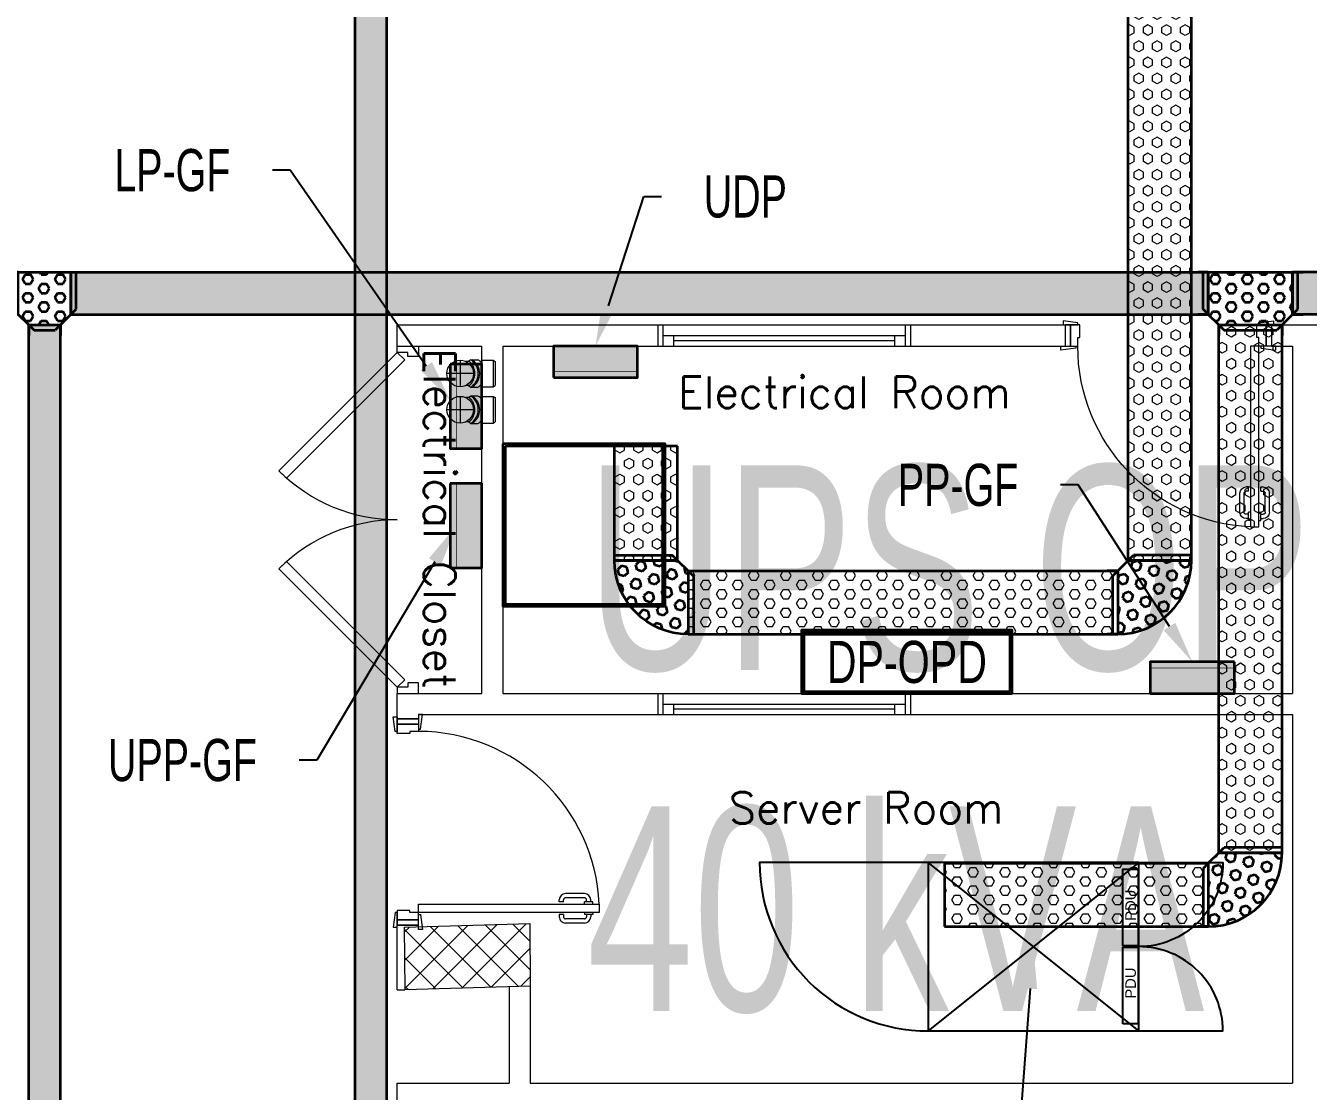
# Model space of a CAD drawing. Header units: inches. Extents: x -501855 to 57169, y -29325 to 19878.
# Drawn here: x 17833 to 23925, y -6387 to -1326 of the extents above; entities that cross this region are included whole.
import ezdxf
from ezdxf import colors
from ezdxf.entities.mleader import LeaderData, LeaderLine
from ezdxf.enums import TextEntityAlignment as Align
from ezdxf.math import Vec2, Vec3

# ---------------------------------------------------------------- set-up
doc = ezdxf.new("R2018")
doc.units = ezdxf.units.IN
doc.header["$LTSCALE"] = 25
doc.header["$MEASUREMENT"] = 0
doc.linetypes.add('DASHDOT', pattern=[25.4, 12.7, -6.35, 0, -6.35])
doc.layers.get('0').update_dxf_attribs({"color": 8})
for name, color, linetype, lineweight in [('00-Ground Floor$0$72_EGR_BASE_TEXT', 252, 'Continuous', 5), ('00-Ground Floor$0$Aluminum', 251, 'Continuous', 5), ('00-Ground Floor$0$C-HYDR-CTCH', 251, 'Continuous', 5), ('00-Ground Floor$0$Dual Power', 11, 'Continuous', 5), ('00-Ground Floor$0$FIXEDFUR$0$KCA_TXITEM', 3, 'Continuous', 5), ('00-Ground Floor$0$FURNITURES$0$KCA_FURLSE', 251, 'Continuous', 5), ('00-Ground Floor$0$Hatch', 254, 'Continuous', 5), ('00-Ground Floor$0$IFS IT RACK 1000x800mm', 210, 'Continuous', 5), ('00-Ground Floor$0$M-DR-SS', 30, 'Continuous', 5), ('00-Ground Floor$0$Walls', 251, 'Continuous', 5), ('00-Ground Floor$0$Wooden Joinery', 251, 'Continuous', 5), ('E-CABL-TRAY', 10, 'Continuous', 35), ('E-LITE-CLNG-CNDT', 6, 'DASHDOT', 35), ('E-POWR-PANL', 10, 'Continuous', 35), ('E-POWR-TEXT', 6, 'Continuous', 25), ('T-CABL-TRAY', 60, 'Continuous', 35)]:
    doc.layers.add(name, color=color, linetype=linetype, lineweight=lineweight)
for name, color, linetype in [('Dual Power', 11, 'Continuous'), ('FIXEDFUR$0$KCA_TXITEM', 3, 'Continuous'), ('FURNITURES$0$KCA_FURLSE', 251, 'Continuous'), ('IFS IT RACK 1000x800mm', 210, 'Continuous')]:
    doc.layers.add(name, color=color, linetype=linetype)
doc.styles.add('00-Ground Floor$0$FIXEDFUR$0$K-SANSERIF', font='sanss___.ttf')
doc.styles.add('00-Ground Floor$0$SIMPLEX', font='SIMPLEX.shx', dxfattribs={"height": 150})
doc.styles.add('DC_Arial', font='arial.ttf', dxfattribs={"width": 0.7})
doc.styles.add('DC_Elc_Romans', font='elc_romans.shx', dxfattribs={"width": 0.7})
doc.styles.add('FIXEDFUR$0$K-SANSERIF', font='sanss___.ttf')
doc.styles.get("Standard").update_dxf_attribs({"font": 'arial.ttf'})
pattern_1 = [(180, (-14565, -2e-10), (6e-13, -43.99409), [25.4, -50.8]), (300, (-14565, -2e-10), (38.1, 21.99705), [25.4, -50.8]), (240, (-14590.4, -2e-10), (38.1, -21.99705), [25.4, -50.8])]
pattern_2 = [(270, (-3e-11, -5e-24), (43.994, -9e-14), [25.4, -50.8]), (30, (-3e-11, -5e-24), (-21.997, 38.1), [25.4, -50.8]), (330, (-3e-11, -25.4), (21.997, 38.1), [25.4, -50.8])]

# ---------------------------------------------------------------- blocks, each defined once
blk = doc.blocks.new('00-Ground Floor$0$A$C72370EFE')
at = {"layer": '00-Ground Floor$0$Wooden Joinery'}
for p, q in [((-0.01, -0.04), (-0.02, -0.04)), ((-0.01, -0.06), (-0.02, -0.06)), ((-0.01, -0.03), (-0.01, -0.07)), ((0, -0.03), (-0.01, -0.03)), ((0.04, -0.03), (0.05, -0.03)), ((0.05, -0.03), (0.05, -0.07)), ((0.05, -0.04), (0.06, -0.04)), ((0.05, -0.06), (0.06, -0.06)), ((-0.05, -0.07), (-0.05, -0.16)), ((-0.03, -0.07), (-0.03, -0.16)), ((0, -0.07), (-0.01, -0.07)), ((0.04, -0.07), (0.05, -0.07)), ((0.07, -0.07), (0.07, -0.16)), ((0.09, -0.07), (0.09, -0.16)), ((-0.01, -0.17), (-0.02, -0.17)), ((-0.01, -0.17), (-0.01, -0.19)), ((0.05, -0.17), (0.06, -0.17)), ((0.05, -0.17), (0.05, -0.19)), ((-0.01, -0.19), (-0.02, -0.19)), ((0.05, -0.19), (0.06, -0.19))]:
    blk.add_line(p, q, dxfattribs=at)
for centre, radius, start, end in [((-0.02, -0.07), 0.03, 90, 180), ((-0.02, -0.07), 0.01, 90, 180), ((0.06, -0.07), 0.03, 0, 90), ((0.06, -0.07), 0.01, 0, 90), ((-0.02, -0.16), 0.03, 180, 270), ((-0.02, -0.16), 0.01, 180, 270), ((0.06, -0.16), 0.01, 270, 0), ((0.06, -0.16), 0.03, 270, 0)]:
    blk.add_arc(centre, radius, start, end, dxfattribs=at)
blk = doc.blocks.new('00-Ground Floor$0$A$C5DAD61B4')
at = {"layer": '00-Ground Floor$0$Wooden Joinery'}
for points in [[(80, 959.1), (80, 969.1), (10, 979.1), (10, 959.1)], [(940, 959.1), (940, 969.1), (1010, 979.1), (1010, 959.1)], [(70, 859.1), (70, 849.1), (0, 839.1), (0, 859.1)], [(120, 859.1), (120, 0), (80, 0), (80, 859.1)], [(950, 859.1), (950, 849.1), (1020, 839.1), (1020, 859.1)]]:
    blk.add_lwpolyline(points, close=True, dxfattribs=at)
for points in [[(45, 859.1), (45, 959.1), (20, 959.1), (20, 859.1), (45, 859.1)], [(45, 859.1), (80, 859.1), (80, 899.1), (90, 899.1), (90, 959.1), (45, 959.1), (45, 859.1)], [(975, 859.1), (940, 859.1), (940, 899.1), (930, 899.1), (930, 959.1), (975, 959.1), (975, 859.1)], [(975, 859.1), (975, 959.1), (1000, 959.1), (1000, 859.1), (975, 859.1)]]:
    blk.add_lwpolyline(points, dxfattribs=at)
blk.add_arc((80, 859.1), 860, 272.66603, 0, dxfattribs=at)
at = {"layer": '00-Ground Floor$0$Wooden Joinery', "xscale": 999.9999999998854, "yscale": 999.9999999998854, "zscale": 999.9999999998854, "rotation": 180}
blk.add_blockref('00-Ground Floor$0$A$C72370EFE', (120, 0), dxfattribs=at)
blk = doc.blocks.new('*U167')
at = {"layer": '00-Ground Floor$0$Wooden Joinery'}
for points in [[(627.5, 526.8), (65.4, -35.4), (30, 0), (592.1, 562.1)], [(1022.5, 526.8), (1584.6, -35.4), (1620, 0), (1057.9, 562.1)], [(30, 0), (0, 0), (0, -100), (50, -100), (50, -50), (30, -50), (30, 0)], [(1620, 0), (1650, 0), (1650, -100), (1600, -100), (1600, -50), (1620, -50), (1620, 0)]]:
    blk.add_lwpolyline(points, close=True, dxfattribs=at)
for centre, start, end in [((30, 0), 0, 45), ((1620, 0), 135, 180)]:
    blk.add_arc(centre, 795, start, end, dxfattribs=at)
blk = doc.blocks.new('00-Ground Floor$0$4S')
at = {"color": 0}
for p, q in [((-51, 61), (-61, 55)), ((0, 61), (-51, 61)), ((0, -61), (0, 61)), ((-51, -61), (-61, -55)), ((0, -61), (-51, -61))]:
    blk.add_line(p, q, dxfattribs=at)
at = {"color": 10}
for p, q in [((-51, -61), (-51, 61)), ((-61, -55), (-61, 55))]:
    blk.add_line(p, q, dxfattribs=at)
blk = doc.blocks.new('00-Ground Floor$0$2E-45-110-T1')
for p, q in [((-48, 62.6), (-81.4, 62.6)), ((-99.2, 55), (-91.4, 55)), ((-42.3, 55), (-26.4, 55)), ((-99.2, -55), (-91.4, -55)), ((-42.3, -55), (-26.4, -55)), ((-48, -62.6), (-81.3, -62.6))]:
    blk.add_line(p, q)
at = {"color": 10}
for p, q in [((0, -61), (0, 61)), ((-61, 0), (61, 0))]:
    blk.add_line(p, q, dxfattribs=at)
blk.add_circle((0, 0), 61)
for centre, start, end in [((-42, 0), 122.15905, 140.74584), ((-15.4, 0), 122.15905, 237.84243), ((-8.7, 0), 122.13771, 237.86377), ((-87.3, 0), 48.08461, 57.86229), ((7.1, 0), 131.91539, 228.08579), ((-42, 0), 219.25416, 237.84243), ((-87.3, 0), 302.13623, 311.91421)]:
    blk.add_arc(centre, 73.9, start, end)
blk.add_blockref('00-Ground Floor$0$4S', (-99.2, 0))
blk = doc.blocks.new('00-Ground Floor$0$A$C37be4daf')
at = {"layer": '00-Ground Floor$0$Aluminum'}
for p, q in [((1416, 598.2), (216, 598.2)), ((241, 498.2), (241, 598.2)), ((291, 548.2), (291, 598.2)), ((291, 573.2), (1341, 573.2)), ((1341, 548.2), (1341, 598.2)), ((1391, 498.2), (1391, 598.2)), ((1416, 498.2), (216, 498.2)), ((1391, 548.2), (241, 548.2))]:
    blk.add_line(p, q, dxfattribs=at)
at = {"layer": '00-Ground Floor$0$Walls'}
for p, q in [((216, 498.2), (216, 598.2)), ((1416, 498.2), (1416, 598.2))]:
    blk.add_line(p, q, dxfattribs=at)
blk = doc.blocks.new('00-Ground Floor$0$IT RACK 1000x800 mm')
at = {"layer": '00-Ground Floor$0$Dual Power', "color": 8}
for points in [[(719020.2, 122155.5), (719383.9, 122155.5), (719383.9, 122082.8), (719020.2, 122082.8)], [(719390.1, 122155.5), (719753.8, 122155.5), (719753.8, 122082.8), (719390.1, 122082.8)]]:
    blk.add_lwpolyline(points, close=True, dxfattribs=at)
at = {"layer": '00-Ground Floor$0$FURNITURES$0$KCA_FURLSE', "color": 6, "linetype": 'ByBlock'}
for points in [[(719786.6, 123080.4), (719786.6, 123880.4, 0.415947), (718986.6, 123080.4, 0.926405)], [(718986.6, 122080.4), (718986.6, 121680.4, 0.415947), (719386.6, 122080.4, 0.926405)], [(719786.6, 122080.4), (719786.6, 121680.4, -0.415947), (719386.6, 122080.4, -0.926405)]]:
    blk.add_lwpolyline(points, format="xyb", dxfattribs=at)
blk.add_lwpolyline([(719786.6, 123080.4), (718986.6, 123080.4), (718986.6, 122080.4), (719786.6, 122080.4)], close=True, dxfattribs=at)
at = {"layer": '00-Ground Floor$0$FURNITURES$0$KCA_FURLSE', "color": 8, "linetype": 'ByBlock'}
for points in [[(718986.6, 122080.4), (719786.6, 123080.4)], [(719786.6, 122080.4), (718986.6, 123080.4)]]:
    blk.add_lwpolyline(points, dxfattribs=at)
at = {"layer": '00-Ground Floor$0$FIXEDFUR$0$KCA_TXITEM', "color": 8, "char_height": 50, "width": 3697.741, "attachment_point": 1, "style": '00-Ground Floor$0$FIXEDFUR$0$K-SANSERIF'}
for insert in [(717364.7, 122143.7), (717734.5, 122143.7)]:
    blk.add_mtext('\\pxqc;PDU', dxfattribs=dict(at, insert=insert))
blk = doc.blocks.new('00-Ground Floor')
at = {"layer": '00-Ground Floor$0$Hatch'}
h = blk.add_hatch(dxfattribs=at)
h.set_pattern_fill('ANSI37', color=256, scale=30)
h.set_pattern_definition([(45, (-1981.42, -13099.68), (-67.35192, 67.35192), []), (135, (-1981.42, -13099.68), (-67.35192, -67.35192), [])])
h.paths.add_polyline_path([(48971.2, 8818.2), (48367.3, 8810.1), (48371.2, 8521.7), (48975.1, 8529.8)])
h.paths.add_polyline_path([(41810.5, 8810.5), (41227, 8805), (41207, 8513.7), (41790.5, 8519.1)])
h.paths.add_polyline_path([(27433.5, 8803.1), (26834.4, 8799), (26828.7, 8506), (27427.8, 8510)])
h.paths.add_polyline_path([(34618.7, 8805.3), (34017.5, 8797.8), (34009.3, 8512.1), (34610.5, 8519.6)])
h.paths.add_polyline_path([(20214.3, 8812.4), (19607.8, 8790.5), (19622.4, 8498), (20228.8, 8519.8)])
h.paths.add_polyline_path([(13477.7, 8802), (12255.7, 8825.9), (12249.3, 8529.8), (13471.3, 8505.8)])
h.paths.add_polyline_path([(13491.8, 1601.9), (12276.8, 1586.2), (12263.3, 1293.7), (13478.3, 1309.4)])
h.paths.add_polyline_path([(13465.7, -5591.3), (12262.6, -5607.3), (12256.9, -5900.3), (13460, -5884.3)])
h.paths.add_polyline_path([(13484.2, -12790), (12287.5, -12801.4), (12290.4, -13095.9), (13487, -13084.4)])
h.paths.add_polyline_path([(5849.2, -12787.9), (5245.6, -12791.6), (5256.3, -13077.1), (5859.8, -13073.4)])
h.paths.add_polyline_path([(5833.8, -5589.9), (5236.9, -5588.3), (5236.8, -5889.5), (5833.6, -5891)])
h.paths.add_polyline_path([(5843.6, 1599.7), (5224.3, 1600.9), (5213.7, 1298), (5833, 1296.7)])
h.paths.add_polyline_path([(5820.3, 8779.1), (5219.7, 8793.5), (5216, 8503.9), (5816.7, 8489.4)])
h.paths.add_polyline_path([(-1378.8, 8777.2), (-1981.4, 8799.9), (-1979.5, 8511.6), (-1376.9, 8488.9)])
h.paths.add_polyline_path([(-1371.1, -5601.1), (-1973.1, -5608.1), (-1969.7, -5899.7), (-1367.7, -5892.7)])
h.paths.add_polyline_path([(-1353.5, -12795.7), (-1951.9, -12796.7), (-1947.1, -13097.4), (-1348.7, -13096.4)])
h.paths.add_polyline_path([(20233.2, -12782.5), (19627.5, -12795.4), (19633.2, -13096.6), (20238.9, -13083.7)])
h.paths.add_polyline_path([(20226.6, -5590), (19632.3, -5607.6), (19634.4, -5904.1), (20228.7, -5886.6)])
h.paths.add_polyline_path([(20217.9, 1618), (19619, 1610.4), (19623, 1310.2), (20221.9, 1317.9)])
h.paths.add_polyline_path([(27418.3, 1602.8), (26816.3, 1607.5), (26820.6, 1315.3), (27422.5, 1310.7)])
h.paths.add_polyline_path([(27422, -5579.9), (26818.1, -5597.5), (26831.6, -5897.5), (27431.7, -5876.5)])
h.paths.add_polyline_path([(27438.1, -12795.9), (26834.3, -12789.3), (26831.9, -13075), (27435.7, -13081.6)])
h.paths.add_polyline_path([(34636.6, -12785.4), (34039.3, -12800), (34048.3, -13099.7), (34645.6, -13085.1)])
h.paths.add_polyline_path([(34629.3, -5597.1), (34028, -5595.2), (34029.2, -5892.4), (34630.4, -5894.3)])
h.paths.add_polyline_path([(34592.8, 1606.7), (34012, 1611.4), (34031.7, 1321.6), (34612.5, 1316.9)])
h.paths.add_polyline_path([(41796.2, 1606), (41198.6, 1619.8), (41200.6, 1327.8), (41798.2, 1314.1)])
h.paths.add_polyline_path([(41797.2, -5592.6), (41228.8, -5600.2), (41230.6, -5894.3), (41799, -5886.7)])
h.paths.add_polyline_path([(41834.3, -12789.7), (41229, -12792.4), (41230.4, -13096.9), (41835.6, -13094.3)])
h.paths.add_polyline_path([(49008.5, -12790.2), (48420.5, -12774.1), (48407.3, -13081.4), (48995.3, -13097.4)])
h.paths.add_polyline_path([(48992.7, -5590.8), (48389.5, -5589.7), (48387.5, -5886.2), (48990.7, -5887.3)])
at = {"layer": '00-Ground Floor$0$C-HYDR-CTCH', "flags": 128}
blk.add_lwpolyline([(20226.6, -5590), (20228.7, -5886.6), (19634.4, -5904.1), (19632.3, -5607.6), (20226.6, -5590)], dxfattribs=at)
at = {"layer": '00-Ground Floor$0$Walls'}
for p, q in [((19597.7, -2847.4, 0), (19597.7, -2747.4, 0)), ((19597.7, -2747.4, 0), (22769.5, -2747.4, 0)), ((22769.5, -2747.4, 0), (22769.5, -2847.4, 0)), ((23749.5, -2747.4, 0), (23749.5, -2847.4, 0)), ((23749.5, -2747.4, 0), (29549.5, -2747.4, 0)), ((19597.7, -2847.4, 0), (19999.5, -2847.4, 0)), ((19999.5, -4497.4, 0), (19999.5, -2847.4, 0)), ((20099.5, -2847.4, 0), (22769.5, -2847.4, 0)), ((20099.5, -2847.4, 0), (20099.5, -4497.4, 0)), ((23749.5, -2847.4, 0), (23849.5, -2847.4, 0)), ((23849.5, -2847.4, 0), (23849.5, -4497.4, 0)), ((19597.7, -4617.4, 0), (19597.7, -4497.4, 0)), ((19597.7, -4497.4, 0), (19999.5, -4497.4, 0)), ((20099.5, -4497.4, 0), (23849.5, -4497.4, 0)), ((19697.7, -4617.4, 0), (19597.7, -4617.4, 0)), ((19697.7, -4597.4, 0), (23849.5, -4597.4, 0)), ((23849.5, -4597.4, 0), (23849.5, -6347.4, 0)), ((19597.7, -5904.4, 0), (19597.7, -5597.4, 0)), ((19697.7, -5597.4, 0), (19597.7, -5597.4, 0)), ((19697.7, -5605.6, 0), (19697.7, -5597.4, 0)), ((19597.7, -5904.4, 0), (19632.9, -5904.1)), ((20128.7, -5889.5), (20128.7, -6347.4)), ((20228.7, -5886.6), (20228.7, -6347.4)), ((19597.7, -6347.4, 0), (20128.7, -6347.4, 0)), ((19597.7, -6547.4, 0), (19597.7, -6347.4, 0)), ((20228.7, -6347.4), (23849.5, -6347.4, 0))]:
    blk.add_line(p, q, dxfattribs=at)
at = {"rotation": 180}
for p in [(22250.5, -2249.2, 0), (22250.5, -3999.2, 0)]:
    blk.add_blockref('00-Ground Floor$0$A$C37be4daf', p, dxfattribs=at)
at = {"layer": '00-Ground Floor$0$IFS IT RACK 1000x800mm', "color": 252, "rotation": 89.99999999999999}
blk.add_blockref('00-Ground Floor$0$IT RACK 1000x800 mm', (145199.1, -725086.1), dxfattribs=at)
at = {"layer": '00-Ground Floor$0$M-DR-SS', "xscale": 1.040985465462118, "yscale": 1.040985465462118, "zscale": 1.040985465462118, "rotation": 179.9999999999943}
for p in [(19896.2, -2977.8, 0), (19896.2, -3149.8, 0)]:
    blk.add_blockref('00-Ground Floor$0$2E-45-110-T1', p, dxfattribs=at)
at = {"layer": '00-Ground Floor$0$Wooden Joinery', "xscale": -1}
blk.add_blockref('00-Ground Floor$0$A$C5DAD61B4', (23769.5, -3706.5, 0), dxfattribs=at)
at = {"layer": '00-Ground Floor$0$Wooden Joinery', "rotation": 89.99999999999999}
for name, p in [('*U167', (19597.7, -4497.4, 0)), ('00-Ground Floor$0$A$C5DAD61B4', (20556.8, -5617.4, 0))]:
    blk.add_blockref(name, p, dxfattribs=at)
at = {"layer": '00-Ground Floor$0$72_EGR_BASE_TEXT', "insert": (19874, -3667.2, 0), "char_height": 150, "attachment_point": 2, "rotation": 270, "style": '00-Ground Floor$0$SIMPLEX'}
blk.add_mtext('Electrical Closet', dxfattribs=at)
at = {"layer": '00-Ground Floor$0$72_EGR_BASE_TEXT', "char_height": 150, "attachment_point": 2, "style": '00-Ground Floor$0$SIMPLEX'}
for s, insert in [('Electrical Room', (21721.3, -2991.7, 0)), ('Server Room', (21825.2, -4965.4, 0))]:
    blk.add_mtext(s, dxfattribs=dict(at, insert=insert))
blk = doc.blocks.new('IT RACK 1000x800 mm')
at = {"layer": 'Dual Power', "color": 8}
for points in [[(719020.2, 122155.5), (719383.9, 122155.5), (719383.9, 122082.8), (719020.2, 122082.8)], [(719390.1, 122155.5), (719753.8, 122155.5), (719753.8, 122082.8), (719390.1, 122082.8)]]:
    blk.add_lwpolyline(points, close=True, dxfattribs=at)
at = {"layer": 'FURNITURES$0$KCA_FURLSE', "color": 6, "linetype": 'ByBlock'}
for points in [[(719786.6, 123080.4), (719786.6, 123880.4, 0.415947), (718986.6, 123080.4, 0.926405)], [(718986.6, 122080.4), (718986.6, 121680.4, 0.415947), (719386.6, 122080.4, 0.926405)], [(719786.6, 122080.4), (719786.6, 121680.4, -0.415947), (719386.6, 122080.4, -0.926405)]]:
    blk.add_lwpolyline(points, format="xyb", dxfattribs=at)
blk.add_lwpolyline([(719786.6, 123080.4), (718986.6, 123080.4), (718986.6, 122080.4), (719786.6, 122080.4)], close=True, dxfattribs=at)
at = {"layer": 'FURNITURES$0$KCA_FURLSE', "color": 8, "linetype": 'ByBlock'}
for points in [[(718986.6, 122080.4), (719786.6, 123080.4)], [(719786.6, 122080.4), (718986.6, 123080.4)]]:
    blk.add_lwpolyline(points, dxfattribs=at)
at = {"layer": 'FIXEDFUR$0$KCA_TXITEM', "color": 8, "char_height": 50, "width": 3697.741, "attachment_point": 1, "style": 'FIXEDFUR$0$K-SANSERIF'}
for insert in [(717364.7, 122143.7), (717734.5, 122143.7)]:
    blk.add_mtext('\\pxqc;PDU', dxfattribs=dict(at, insert=insert))
blk = doc.blocks.new('*U89')
at = {"lineweight": 0}
h = blk.add_hatch(dxfattribs=at)
h.set_pattern_fill('HEX', color=253, scale=8, angle=180, style=0)
h.set_pattern_definition(pattern_1)
h.paths.add_polyline_path([(-2643.1, 300), (-2643.1, 0), (0, 0), (0, 300)])
at = {"color": 0}
for p, q in [((0, 300), (-2643.1, 300)), ((-2643.1, 0), (-2643.1, 300)), ((0, 0), (0, 300)), ((0, 0), (-2643.1, 0))]:
    blk.add_line(p, q, dxfattribs=at)
blk = doc.blocks.new('*U90')
h = blk.add_hatch()
h.set_pattern_fill('HEX', color=253, scale=8, angle=45, style=0)
h.set_pattern_definition([(45, (-3354.247, 1022.73), (-31.1085, 31.1085), [25.4, -50.8]), (165, (-3354.247, 1022.73), (-11.3865, -42.49503), [25.4, -50.8]), (105, (-3336.287, 1040.69), (-42.49503, -11.3865), [25.4, -50.8])])
edge = h.paths.add_edge_path()
edge.add_arc((0, -50), 350, 360, 450)
edge.add_line((0, 300), (0, 0))
edge.add_line((0, 0), (50, -50))
edge.add_line((50, -50), (350, -50))
at = {"color": 0}
for p, q in [((0, 300), (-50, 300)), ((0, 0), (-50, 0)), ((0, 0), (50, -50)), ((50, -50), (50, -100)), ((350, -50), (350, -100))]:
    blk.add_line(p, q, dxfattribs=at)
at = {"color": 253}
for p, q in [((-25, 300), (-25, 25)), ((0, 300), (0, 0)), ((0, 0), (-25, 25)), ((50, -50), (350, -50)), ((50, -50), (75, -75)), ((75, -75), (350, -75))]:
    blk.add_line(p, q, dxfattribs=at)
at = {"color": 0}
blk.add_arc((0, -50), 350, 360, 90, dxfattribs=at)
blk = doc.blocks.new('*U114')
at = {"lineweight": 0}
h = blk.add_hatch(dxfattribs=at)
h.set_pattern_fill('HEX', color=253, scale=8, angle=90, style=0)
h.set_pattern_definition([(90, (-2e-10, 15487.027), (-43.99409, -5e-13), [25.4, -50.8]), (210, (-2e-10, 15487.027), (21.99705, -38.1), [25.4, -50.8]), (150, (-2e-10, 15512.427), (-21.99705, -38.1), [25.4, -50.8])])
h.paths.add_polyline_path([(300, 2040.2), (0, 2040.2), (0, 0), (300, 0)])
at = {"color": 0}
for p, q in [((0, 0), (0, 2040.2)), ((0, 2040.2), (300, 2040.2)), ((300, 0), (300, 2040.2)), ((0, 0), (300, 0))]:
    blk.add_line(p, q, dxfattribs=at)
blk = doc.blocks.new('*U93')
at = {"lineweight": 0}
h = blk.add_hatch(dxfattribs=at)
h.set_pattern_fill('HEX', color=253, scale=8, angle=180, style=0)
h.set_pattern_definition([(180, (-23193.732, -3e-10), (6e-13, -43.99409), [25.4, -50.8]), (300, (-23193.732, -3e-10), (38.1, 21.997045), [25.4, -50.8]), (240, (-23219.132, -3e-10), (38.1, -21.997045), [25.4, -50.8])])
h.paths.add_polyline_path([(-9746.9, 150), (-9746.9, 0), (0, 0), (0, 150)])
at = {"color": 0}
for p, q in [((0, 150), (-9746.9, 150)), ((-9746.9, 0), (-9746.9, 150)), ((0, 0), (-9746.9, 0))]:
    blk.add_line(p, q, dxfattribs=at)
blk = doc.blocks.new('*U105')
at = {"lineweight": 0}
h = blk.add_hatch(dxfattribs=at)
h.set_pattern_fill('HEX', color=253, scale=8, angle=180, style=0)
h.set_pattern_definition([(180, (-21275.12, -3e-10), (6e-13, -43.99409), [25.4, -50.8]), (300, (-21275.12, -3e-10), (38.1, 21.997045), [25.4, -50.8]), (240, (-21300.52, -3e-10), (38.1, -21.997045), [25.4, -50.8])])
h.paths.add_polyline_path([(-5777.4, 200), (-5777.4, 0), (0, 0), (0, 200)])
at = {"color": 0}
for p, q in [((0, 200), (-5777.4, 200)), ((-5777.4, 0), (-5777.4, 200)), ((0, 0), (0, 200)), ((0, 0), (-5777.4, 0))]:
    blk.add_line(p, q, dxfattribs=at)
blk = doc.blocks.new('*U87')
h = blk.add_hatch()
h.set_pattern_fill('HEX', color=253, scale=8, angle=-90, style=0)
h.set_pattern_definition(pattern_2)
h.paths.add_polyline_path([(0, 0), (-200, 0), (-250, -50), (-250, -350), (-200, -400), (0, -400)])
at = {"color": 0}
for p, q in [((-250, -50), (-200, 0)), ((-200, 0), (-200, 50)), ((0, 0), (0, 50)), ((-250, -50), (-300, -50)), ((0, 0), (0, -400)), ((-250, -350), (-300, -350)), ((-250, -350), (-200, -400)), ((-200, -400), (-200, -450)), ((0, -400), (0, -450))]:
    blk.add_line(p, q, dxfattribs=at)
at = {"color": 253}
for p, q in [((-200, 0), (-175, 25)), ((-200, 0), (0, 0)), ((-175, 25), (0, 25)), ((-250, -50), (-275, -75)), ((-250, -50), (-250, -350)), ((-275, -75), (-275, -325)), ((-250, -350), (-275, -325)), ((-200, -400), (0, -400)), ((-200, -400), (-175, -425)), ((-175, -425), (0, -425))]:
    blk.add_line(p, q, dxfattribs=at)
blk = doc.blocks.new('*U106')
at = {"lineweight": 0}
h = blk.add_hatch(dxfattribs=at)
h.set_pattern_fill('HEX', color=253, scale=8, angle=180, style=0)
h.set_pattern_definition([(180, (-15953.185, -2e-10), (6e-13, -43.99409), [25.4, -50.8]), (300, (-15953.185, -2e-10), (38.1, 21.99705), [25.4, -50.8]), (240, (-15978.585, -2e-10), (38.1, -21.99705), [25.4, -50.8])])
h.paths.add_polyline_path([(-2506.3, 300), (-2506.3, 0), (0, 0), (0, 300)])
at = {"color": 0}
for p, q in [((0, 300), (-2506.3, 300)), ((-2506.3, 0), (-2506.3, 300)), ((0, 0), (0, 300)), ((0, 0), (-2506.3, 0))]:
    blk.add_line(p, q, dxfattribs=at)
blk = doc.blocks.new('*U91')
at = {"lineweight": 0}
h = blk.add_hatch(dxfattribs=at)
h.set_pattern_fill('HEX', color=253, scale=8, angle=90, style=0)
h.set_pattern_definition([(90, (-2e-10, 14700.02), (-43.99409, -5e-13), [25.4, -50.8]), (210, (-2e-10, 14700.02), (21.99705, -38.1), [25.4, -50.8]), (150, (-2e-10, 14725.42), (-21.99705, -38.1), [25.4, -50.8])])
h.paths.add_polyline_path([(300, 1253.2), (0, 1253.2), (0, 0), (300, 0)])
at = {"color": 0}
for p, q in [((0, 0), (0, 1253.2)), ((0, 1253.2), (300, 1253.2)), ((300, 0), (300, 1253.2)), ((0, 0), (300, 0))]:
    blk.add_line(p, q, dxfattribs=at)
blk = doc.blocks.new('*U104')
at = {"lineweight": 0}
h = blk.add_hatch(dxfattribs=at)
h.set_pattern_fill('HEX', color=253, scale=8, angle=180, style=0)
h.set_pattern_definition([(180, (-20899.527, -3e-10), (6e-13, -43.99409), [25.4, -50.8]), (300, (-20899.527, -3e-10), (38.1, 21.997045), [25.4, -50.8]), (240, (-20924.927, -3e-10), (38.1, -21.997045), [25.4, -50.8])])
h.paths.add_polyline_path([(-5401.8, 200), (-5401.8, 0), (0, 0), (0, 200)])
at = {"color": 0}
for p, q in [((0, 200), (-5401.8, 200)), ((-5401.8, 0), (-5401.8, 200)), ((0, 0), (0, 200)), ((0, 0), (-5401.8, 0))]:
    blk.add_line(p, q, dxfattribs=at)
blk = doc.blocks.new('*U72')
h = blk.add_hatch()
h.set_pattern_fill('HEX', color=253, scale=8, angle=-90, style=0)
h.set_pattern_definition(pattern_2)
h.paths.add_polyline_path([(0, 0), (-200, 0), (-250, -50), (-250, -200), (-200, -250), (0, -250)])
at = {"color": 0}
for p, q in [((-250, -50), (-200, 0)), ((-200, 0), (-200, 50)), ((0, 0), (0, 50)), ((-250, -50), (-300, -50)), ((0, 0), (0, -250)), ((-250, -200), (-300, -200)), ((-250, -200), (-200, -250)), ((-200, -250), (-200, -300)), ((0, -250), (0, -300))]:
    blk.add_line(p, q, dxfattribs=at)
at = {"color": 253}
for p, q in [((-200, 0), (-175, 25)), ((-200, 0), (0, 0)), ((-175, 25), (0, 25)), ((-250, -50), (-275, -75)), ((-250, -50), (-250, -200)), ((-275, -75), (-275, -175)), ((-250, -200), (-275, -175)), ((-200, -250), (0, -250)), ((-200, -250), (-175, -275)), ((-175, -275), (0, -275))]:
    blk.add_line(p, q, dxfattribs=at)
blk = doc.blocks.new('DC-BDS-20170905173951-1')
h = blk.add_hatch(color=254)
h.dxf.hatch_style = 1
h.paths.add_polyline_path([(-150, 200), (-150, -200), (0, -200), (0, 200)])
blk.add_lwpolyline([(-150, 200), (-150, -200), (0, -200), (0, 200)], close=True)
at = {"const_width": 3}
blk.add_lwpolyline([(-121, 205), (-121, -205)], dxfattribs=at)
at = {"color": 6, "style": 'DC_Arial', "width": 0.65, "flags": 8}
blk.add_attdef('PANEL_NAME', text='', height=100, rotation=270, dxfattribs=at).set_placement((-60.5, 0), align=Align.MIDDLE_CENTER)
blk = doc.blocks.new('*U111')
for points in [[(500, -300), (500, 0), (-500, 0), (-500, -300)], [(490, -290), (490, -10), (-490, -10), (-490, -290)]]:
    blk.add_lwpolyline(points, close=True)
at = {"color": 6, "style": 'DC_Arial', "width": 0.7, "flags": 8}
blk.add_attdef('TYPE', text='', height=200, rotation=180, dxfattribs=at).set_placement((0, -150), align=Align.MIDDLE_CENTER)
blk = doc.blocks.new('*U113')
for points in [[(-385, 770), (-385, 0), (385, 0), (385, 770)], [(-375, 760), (-375, 10), (375, 10), (375, 760)]]:
    blk.add_lwpolyline(points, close=True)
at = {"color": 6, "lineweight": 30, "width": 0.7, "flags": 104}
blk.add_attdef('DC_UPS', text='', height=170, dxfattribs=at).set_placement((13.2, 668.7), align=Align.MIDDLE_CENTER)
blk = doc.blocks.new('*U115')
at = {"lineweight": 0}
h = blk.add_hatch(dxfattribs=at)
h.set_pattern_fill('HEX', color=253, scale=8, angle=180, style=0)
h.set_pattern_definition(pattern_1)
h.paths.add_polyline_path([(-543.2, 300), (-543.2, 0), (0, 0), (0, 300)])
at = {"color": 0}
for p, q in [((0, 300), (-543.2, 300)), ((-543.2, 0), (-543.2, 300)), ((0, 0), (0, 300)), ((0, 0), (-543.2, 0))]:
    blk.add_line(p, q, dxfattribs=at)

msp = doc.modelspace()

# ---------------------------------------------------------------- block references
at = {"layer": 'E-CABL-TRAY'}
for name, p, rotation in [('*U93', (19397.7, -10994.3, 0), 270), ('*U89', (23069.1, -3865.6), 270), ('*U90', (23069.1, -3865.6), 270), ('*U114', (20978.9, -3915.6), 270), ('IT RACK 1000x800 mm', (145199.1, -725086.1), 89.99999999999999)]:
    msp.add_blockref(name, p, dxfattribs=dict(at, rotation=rotation))
at = {"layer": 'E-CABL-TRAY', "xscale": -1, "rotation": 90}
for name in ['*U115', '*U90']:
    msp.add_blockref(name, (20928.9, -3865.6), dxfattribs=at)
at = {"layer": 'E-LITE-CLNG-CNDT'}
msp.add_blockref('00-Ground Floor', (0, 0), dxfattribs=at)
at = {"layer": 'E-POWR-PANL'}
for p, rotation in [((20539.3, -2847.4, 0), 89.99999999999999), ((23373.5, -4497.4, 0), 270)]:
    msp.add_blockref('DC-BDS-20170905173951-1', p, dxfattribs=dict(at, rotation=rotation))
for p in [(19999.5, -3133.4, 0), (19999.5, -3700.8, 0)]:
    msp.add_blockref('DC-BDS-20170905173951-1', p, dxfattribs=at)
ref = msp.add_blockref('*U113', (20484.5, -4082.4, 0), dxfattribs=at)
lines = msp.add_mtext('\\W0.7000;UPS OPD\\P40 kVA\\PN+1', dxfattribs={"layer": '0', "color": 6, "insert": (20497.7, -3413.8, 0), "char_height": 971.877, "attachment_point": 1})
ref.add_attrib('DC_UPS', '', (20497.7, -3413.8, 0), dxfattribs={"flags": 104}).embed_mtext(lines)
ref = msp.add_blockref('*U111', (22017.8, -4197.4, 0), dxfattribs=at)
ref.add_attrib('TYPE', 'DP-OPD', dxfattribs={"layer": '0', "color": 6, "height": 200, "style": 'DC_Arial', "width": 0.7, "flags": 8}).set_placement((22017.8, -4347.4, 0), align=Align.MIDDLE_CENTER)
at = {"layer": 'IFS IT RACK 1000x800mm', "rotation": 89.99999999999999}
msp.add_blockref('IT RACK 1000x800 mm', (145199.1, -725086.1), dxfattribs=at)
at = {"layer": 'T-CABL-TRAY', "linetype": 'Continuous'}
for name, p, rotation in [('*U72', (17797.7, -2497.4, 0), 89.99999999999993), ('*U104', (18047.7, -2497.4, 0), 180), ('*U87', (23449.5, -2497.4, 0), 89.99999999999993), ('*U93', (17847.7, -12494.3), 270), ('*U106', (23499.5, -5253.8), 270), ('*U90', (23499.5, -5253.8), 270), ('*U91', (22196.3, -5303.8), 270)]:
    msp.add_blockref(name, p, dxfattribs=dict(at, rotation=rotation))
at = {"layer": 'T-CABL-TRAY', "linetype": 'Continuous', "xscale": -1, "rotation": 180}
msp.add_blockref('*U105', (29626.9, -2497.4, 0), dxfattribs=at)

# ---------------------------------------------------------------- leaders
at = {"layer": 'E-POWR-TEXT'}
ml = msp.add_multileader_mtext('Standard', dxfattribs=at)
ml.set_content('CABLE TRAY FOR\\PLOW CURRENT DATA\\PCABLES ', color=256, style='DC_Elc_Romans')
ml.set_leader_properties(color=45)
ml.build(insert=Vec2(0, 0))
ml.multileader.update_dxf_attribs({"dogleg_length": 2, "arrow_head_size": 200, "scale": 100})
ctx = ml.context
ctx.base_point, ctx.scale, ctx.char_height, ctx.arrow_head_size, ctx.landing_gap_size, ctx.plane_origin = Vec3(25909, 4523.7), 100, 200, 200, 200, Vec3(31500.2, 4337.5)
ctx.text_align_type = 2
notes = []
notes.append((ctx, [(1, (1, 1, 0), (28540.4, 4523.7), (-1, 0), 84.7, [(2, [(30563.2, -2601.7)], 0, [])])]))
ctx.mtext.insert, ctx.mtext.width, ctx.mtext.alignment, ctx.mtext.flow_direction = Vec3(28255.7, 4623.7), 5291.736, 3, 5
ml = msp.add_multileader_mtext('Standard', dxfattribs=at)
ml.set_content('LP-GF', color=256, style='DC_Elc_Romans')
ml.set_leader_properties(color=45)
ml.build(insert=Vec2(0, 0))
ml.multileader.update_dxf_attribs({"dogleg_length": 2, "arrow_head_size": 200, "scale": 100})
ctx = ml.context
ctx.base_point, ctx.scale, ctx.char_height, ctx.arrow_head_size, ctx.landing_gap_size, ctx.plane_origin = Vec3(17951.6, -2012.1, 0), 100, 200, 200, 200, Vec3(18061.9, -2343.2, 0)
ctx.text_align_type = 2
notes.append((ctx, [(1, (1, 1, 0), (19089.6, -2012.1, 0), (-1, 0), 84.7, [(0, [(19849.5, -3106.7, 0)], 0, [])])]))
ctx.mtext.insert, ctx.mtext.alignment, ctx.mtext.flow_direction = Vec3(18804.9, -1912.1, 0), 3, 5
ml = msp.add_multileader_mtext('Standard', dxfattribs=at)
ml.set_content('UDP', color=256, style='DC_Elc_Romans')
ml.set_leader_properties(color=45)
ml.build(insert=Vec2(0, 0))
ml.multileader.update_dxf_attribs({"dogleg_length": 2, "arrow_head_size": 200, "scale": 100})
ctx = ml.context
ctx.base_point, ctx.scale, ctx.char_height, ctx.arrow_head_size, ctx.landing_gap_size, ctx.plane_origin = Vec3(20853.1, -2137.1, 0), 100, 200, 200, 200, Vec3(20963.4, -2468.1, 0)
notes.append((ctx, [(0, (1, 1, 0), (20768.4, -2137.1, 0), (1, 0), 84.7, [(0, [(20539.3, -2847.4, 0)], 0, [])])]))
ctx.mtext.insert, ctx.mtext.flow_direction = Vec3(21053.1, -2037.1, 0), 5
ml = msp.add_multileader_mtext('Standard', dxfattribs=at)
ml.set_content('PP-GF', color=256, style='DC_Elc_Romans')
ml.set_leader_properties(color=45)
ml.build(insert=Vec2(0, 0))
ml.multileader.update_dxf_attribs({"dogleg_length": 2, "arrow_head_size": 200, "scale": 100})
ctx = ml.context
ctx.base_point, ctx.scale, ctx.char_height, ctx.arrow_head_size, ctx.landing_gap_size, ctx.plane_origin = Vec3(21667, -3506.7, 0), 100, 200, 200, 200, Vec3(18061.9, -3478, 0)
ctx.text_align_type = 2
notes.append((ctx, [(1, (1, 1, 0), (22831.7, -3506.7, 0), (-1, 0), 84.7, [(0, [(23373.5, -4347.4, 0)], 0, [])])]))
ctx.mtext.insert, ctx.mtext.alignment, ctx.mtext.flow_direction = Vec3(22547, -3406.7, 0), 3, 5
ml = msp.add_multileader_mtext('Standard', dxfattribs=at)
ml.set_content('UPP-GF', color=256, style='DC_Elc_Romans')
ml.set_leader_properties(color=45)
ml.build(insert=Vec2(0, 0))
ml.multileader.update_dxf_attribs({"dogleg_length": 2, "arrow_head_size": 200, "scale": 100})
ctx = ml.context
ctx.base_point, ctx.scale, ctx.char_height, ctx.arrow_head_size, ctx.landing_gap_size, ctx.plane_origin = Vec3(17904.3, -4813.3, 0), 100, 200, 200, 200, Vec3(18061.9, -2910.6, 0)
ctx.text_align_type = 2
notes.append((ctx, [(1, (1, 1, 0), (19215.7, -4813.3, 0), (-1, 0), 84.7, [(0, [(19878.5, -3700.8, 0)], 0, [])])]))
ctx.mtext.insert, ctx.mtext.alignment, ctx.mtext.flow_direction = Vec3(18931, -4713.3, 0), 3, 5
ml = msp.add_multileader_mtext('Standard', dxfattribs=at)
ml.set_content('TELECOM CABINET \\PTC-OPD.GF', color=256, style='DC_Elc_Romans')
ml.set_leader_properties(color=45)
ml.build(insert=Vec2(0, 0))
ml.multileader.update_dxf_attribs({"dogleg_length": 2, "arrow_head_size": 200, "scale": 100})
ctx = ml.context
ctx.base_point, ctx.scale, ctx.char_height, ctx.arrow_head_size, ctx.landing_gap_size, ctx.plane_origin = Vec3(20118.7, -7147.4), 100, 200, 200, 200, Vec3(24244.5, -2192.1)
ctx.text_align_type = 2
notes.append((ctx, [(1, (1, 1, 0), (22510.1, -7147.4), (-1, 0), 84.7, [(2, [(22618.7, -5699.5)], 0, [])])]))
ctx.mtext.insert, ctx.mtext.alignment, ctx.mtext.flow_direction = Vec3(22225.4, -7047.4), 3, 5
for ctx, leaders in notes:
    for number, flags, end, landing, length, lines in leaders:
        leader = LeaderData()
        leader.index, (leader.has_last_leader_line, leader.has_dogleg_vector, leader.attachment_direction) = number, flags
        leader.last_leader_point, leader.dogleg_vector, leader.dogleg_length = Vec3(end), Vec3(landing), length
        for number, points, colour, breaks in lines:
            line = LeaderLine()
            line.index, line.vertices, line.color, line.breaks = number, Vec3.list(points), colors.encode_raw_color(colour), breaks
            leader.lines.append(line)
        ctx.leaders.append(leader)

doc.saveas('drawing.dxf')
